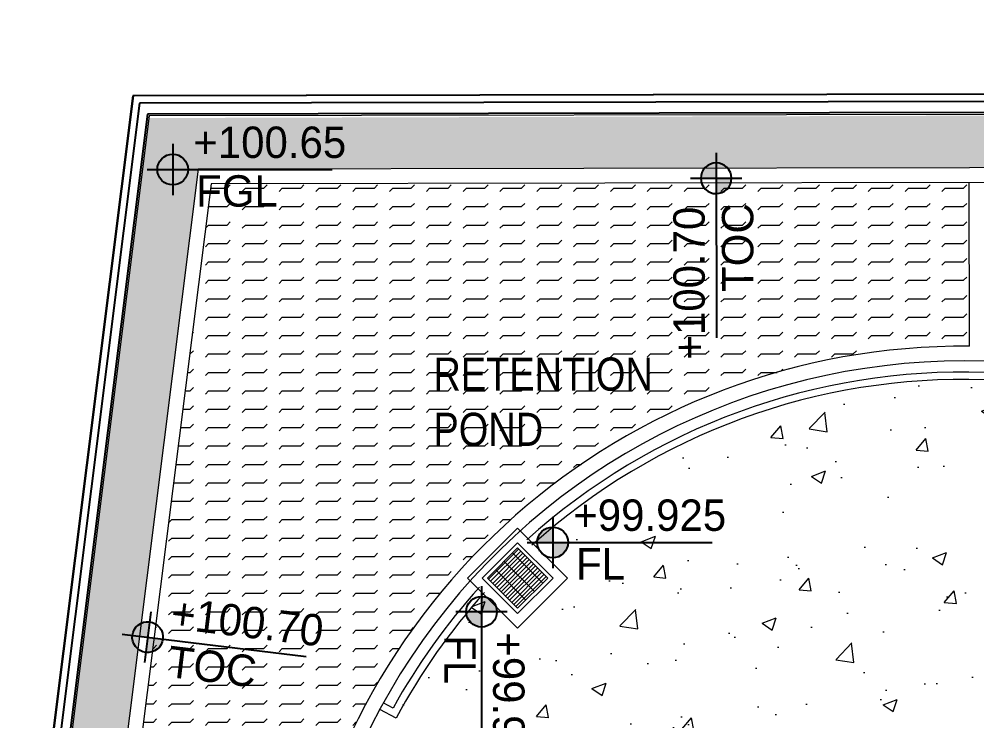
# Model space of a CAD drawing. Header units: millimetres. Extents: x 7964926 to 16080295, y -6277184 to -2986664.
# Drawn here: x 7979317 to 7992319, y -3085996 to -3076468 of the extents above; entities that cross this region are included whole.
import ezdxf

# ---------------------------------------------------------------- set-up
doc = ezdxf.new("R2010")
doc.units = ezdxf.units.MM
doc.header["$LTSCALE"] = 2000
doc.header["$MEASUREMENT"] = 0
doc.linetypes.add('1', pattern=[0, 0, 0])
for name, color, linetype, lineweight in [('L - paving', 9, 'Continuous', 5), ('L-CHAMBERS', 50, 'Continuous', 5), ('L-compound wall', 7, 'Continuous', 20), ('L-ELE 2', 30, 'Continuous', 15), ('L-ELE-4', 44, 'Continuous', 5), ('L-kerb', 24, 'Continuous', 13), ('L-LAWN HATCH', 96, 'Continuous', 5), ('L-lights', 213, 'Continuous', 0), ('L-Paver 400x400', 250, '1', 13), ('L-TEXT', 7, 'Continuous', 20)]:
    doc.layers.add(name, color=color, linetype=linetype, lineweight=lineweight)
doc.layers.add('L-FL', color=7, linetype='Continuous')
doc.styles.add('Arial narrow', font='ARIALN.TTF')
doc.styles.add('Century Gothic', font='GOTHIC.TTF')
doc.styles.get("Standard").update_dxf_attribs({"font": 'romans.shx', "width": 0.75})

# ---------------------------------------------------------------- blocks, each defined once
blk = doc.blocks.new('cb 1')
at = {"layer": 'L-Paver 400x400', "true_color": 0x636466}
h = blk.add_hatch(dxfattribs=at)
h.set_pattern_fill('GRATE', color=251, scale=1300)
h.paths.add_polyline_path([(8080578, -3139540), (8079998, -3139540), (8079998, -3140120), (8080578, -3140120)])
at = {"layer": 'L-CHAMBERS', "color": 8}
blk.add_lwpolyline([(8079808, -3140310), (8080768, -3140310), (8080768, -3139350), (8079808, -3139350)], close=True, dxfattribs=at)
at = {"layer": 'L-CHAMBERS', "color": 37}
for points in [[(8079948, -3140170), (8080628, -3140170), (8080628, -3139490), (8079948, -3139490)], [(8079998, -3140120), (8080578, -3140120), (8080578, -3139540), (8079998, -3139540)]]:
    blk.add_lwpolyline(points, close=True, dxfattribs=at)
blk = doc.blocks.new('finish lvl')
h = blk.add_hatch(color=256)
edge = h.paths.add_edge_path()
edge.add_ellipse((0.0378, 0.003), major_axis=(-0.0305, 0.0305), ratio=1, start_angle=-45, end_angle=45)
edge.add_line((-0.0053, 0.003), (0.0378, 0.003))
edge.add_line((0.0378, 0.003), (0.0378, 0.0461))
edge = h.paths.add_edge_path()
edge.add_ellipse((0.0378, 0.003), major_axis=(-0.0305, 0.0305), ratio=1, start_angle=135, end_angle=225)
edge.add_line((0.0809, 0.003), (0.0378, 0.003))
edge.add_line((0.0378, 0.003), (0.0378, -0.0401))
for p, q in [((0.0378, 0.0748), (0.0378, -0.0688)), ((-0.034, 0.003), (0.4857, 0.003))]:
    blk.add_line(p, q)
blk.add_ellipse((0.0378, 0.003), major_axis=(-0.0305, 0.0305), ratio=1, start_param=1.570796326794534, end_param=7.85398163397412)
at = {"layer": 'L-FL'}
for tag, p in [('%%P0.00', (0.1256, 0.0357)), ('FIN.LVL.', (0.1075, -0.103))]:
    blk.add_attdef(tag, p, '', height=0.08, dxfattribs=at)
blk = doc.blocks.new('PL')
at = {"layer": 'L-lights'}
h = blk.add_hatch(dxfattribs=at)
h.set_pattern_fill('ANSI31', color=256, scale=32.5, style=0)
h.set_pattern_definition([(45, (6e-11, 1e-11), (-72.965, 72.965), [])])
edge = h.paths.add_edge_path()
edge.add_arc((0, 0), 359, 89.6522, 276.067)
edge.add_arc((0, 0), 359, 276.067, 449.6522)
at = {"layer": 'L-lights', "const_width": 65}
for points in [[(0, -1659), (0, 1659)], [(1659, -2), (-1659, -2)]]:
    blk.add_lwpolyline(points, dxfattribs=at)
for points in [[(6, 1009, 1.057607), (107, -1003, 0.945531)], [(2, 359, 1.057607), (38, -357, 0.945531)]]:
    blk.add_lwpolyline(points, format="xyb", close=True, dxfattribs=at)

msp = doc.modelspace()

# ---------------------------------------------------------------- hatches: boundary and pattern name
at = {"layer": 'L - paving'}
h = msp.add_hatch(dxfattribs=at)
h.set_pattern_fill('AR-CONC', color=252, scale=275)
h.set_pattern_definition([(50, (0, 0), (1972.4655, -172.56837), [206.25, -2268.75]), (355, (0, 0), (-381.56617, 2068.52837), [165, -1815]), (100.451444, (164.4, -14.4), (1590.89933, 1895.95998), [175.28553, -1928.1408]), (46.1842, (0, 550), (2934.91366, -455.178), [309.375, -3403.125]), (96.635635, (244.6, 512), (2570.32035, 2678.82615), [262.9284, -2892.2128]), (351.184164, (0, 550), (2570.3203, 2678.8262), [247.5, -2722.5]), (21, (275, 412.5), (1641.4944, -1107.20195), [206.25, -2268.75]), (326, (275, 412.5), (669.11716, 1994.1626), [165, -1815]), (71.451445, (411.8, 320.2), (2310.61154, 886.96067), [175.2855, -1928.1408]), (37.5, (0, 0), (33.4396, 915.4581), [0, -1793, 0, -1842.5, 0, -1821.875]), (7.5, (0, 0), (723.44123, 1084.63221), [0, -1050.5, 0, -1751.75, 0, -694.375]), (327.5, (-613.25, 0), (1468.0117, -62.0259), [0, -687.5, 0, -2145, 0, -2846.25]), (317.5, (-888.2, 0), (1603.76197, 275.2887), [0, -893.75, 0, -1424.5, 0, -2021.25])])
edge = h.paths.add_edge_path()
edge.add_line((7996286.3, -3089960), (7998136.2, -3089960))
edge.add_line((7998136.2, -3089960), (7998136.2, -3082060))
edge.add_line((7998136.2, -3082060), (7996855, -3082057.7))
edge.add_line((7996855, -3082057.7), (7996235.3, -3082021.9))
edge.add_arc((7997110, -3072798.6), 9264.7, 252.95842, 264.58249, ccw=False)
edge.add_arc((7992136.3, -3090109.3), 8749.4, 75.04018, 131.89363)
edge.add_line((7986293.9, -3083596.4), (7986763.3, -3084058.2))
edge.add_line((7986763.3, -3084058.2), (7986084.5, -3084737))
edge.add_line((7986084.5, -3084737), (7985618.5, -3084272.2))
edge.add_arc((7992136.5, -3090110), 8750, 138.15079, 151.67104)
edge.add_line((7984434.4, -3085957.8), (7984212.8, -3085841.6))
edge.add_arc((7992136.3, -3090110), 9000, 151.68878, 179.04503)
edge.add_line((7983137.5, -3089960), (7996286.3, -3089960))
at = {"layer": 'L-ELE-4'}
h = msp.add_hatch(dxfattribs=at)
h.set_pattern_fill('FLEX', color=5, scale=999.92353)
edge = h.paths.add_edge_path()
edge.add_line((7981922.2, -3078706.2), (7992215.8, -3078688.1))
edge.add_line((7992215.8, -3078688.1), (7992219.7, -3080910.3))
edge.add_arc((7992136.2, -3090109.9), 9200, 89.48043, 132.40744)
edge.add_arc((7992136.3, -3090110), 9200, 132.40742, 173.22455)
edge.add_line((7983000.5, -3089024.6), (7980664.8, -3088728.8))
edge.add_line((7980664.8, -3088728.8), (7981922.2, -3078706.2))
at = {"layer": 'L-LAWN HATCH'}
h = msp.add_hatch(dxfattribs=at)
h.set_pattern_fill('GRASS', color=256, scale=250)
h.set_pattern_definition([(90, (-42091.93, 975.85), (-176.7766952, 176.7766952), [46.875, -306.678391]), (45, (-42091.93, 975.85), (-176.776695, 176.776695), [46.875, -203.125]), (135, (-42091.93, 975.85), (-176.776695, -176.776695), [46.875, -203.125])])
h.paths.add_polyline_path([(7981744.2, -3078506.5), (8023636.2, -3078432.7), (8023636.1, -3077689.8), (7981077, -3077811.3), (7979722.3, -3088609.7), (7980466.4, -3088703.8)])

# ---------------------------------------------------------------- linework, layer by layer
at = {"layer": 'L-compound wall', "color": 7, "lineweight": 25}
for p, q in [((8175894.2, -3077264.4), (7980951.3, -3077607.9)), ((7980951.3, -3077607.9), (7978404.5, -3097908.7))]:
    msp.add_line(p, q, dxfattribs=at)
at = {"layer": 'L-compound wall', "lineweight": 25}
msp.add_lwpolyline([(8175893.6, -3077164.4), (7980862.9, -3077508.1), (7978305.1, -3097896.6), (7976331, -3114636.5), (7971810.4, -3151672.1), (7992932.7, -3151954.5), (8024764.8, -3151685.3), (8063758.7, -3151406.3), (8108734.3, -3151866.2), (8174287, -3153237), (8175095.3, -3114965), (8270296.8, -3115122.4), (8270280, -3116338.9), (8274728.9, -3116451.3), (8275279.4, -3076529.7), (8270829.8, -3076468.4)], close=True, dxfattribs=at)
for points in [[(8270829.9, -3076468.4), (8270829.9, -3076468.4), (8175893.7, -3077164.4), (7980863.1, -3077508.1), (7978305.3, -3097896.6), (7976331.1, -3114636.5), (7971810.5, -3151672.1), (7992932.9, -3151954.5), (8024764.9, -3151685.3), (8063758.8, -3151406.3), (8108734.4, -3151866.2), (8174287.1, -3153237), (8175095.4, -3114965), (8270296.9, -3115122.4), (8270280.1, -3116338.9)], [(8175894.9, -3077414.4), (7981058.5, -3077757.7), (7978569, -3097602), (7978445, -3097586.4)]]:
    msp.add_lwpolyline(points, dxfattribs=at)
at = {"layer": 'L-compound wall'}
msp.add_lwpolyline([(8175895, -3077439.4), (7981080.6, -3077782.7), (7978593.8, -3097605.1)], dxfattribs=at)
at = {"layer": 'L-ELE 2'}
for p, q in [((8023636.1, -3078632.7), (7981922.2, -3078706.2)), ((7981922.2, -3078706.2), (7980639.9, -3088927.3)), ((7992219.7, -3080910.3), (7992215.8, -3078688.1))]:
    msp.add_line(p, q, dxfattribs=at)
msp.add_lwpolyline([(8023636.1, -3078432.7), (7981745.7, -3078506.5), (7980466.4, -3088703.9)], dxfattribs=at)
for radius, start, end in [(9200, 89.48049, 173.22455), (9000, 88.19313, 197.67807)]:
    msp.add_arc((7992136.3, -3090110), radius, start, end, dxfattribs=at)
at = {"layer": 'L-kerb'}
msp.add_line((7984393.7, -3085823.6), (7984260.7, -3085753.8), dxfattribs=at)
at = {"layer": 'L-kerb', "color": 252}
msp.add_line((7984434.4, -3085957.8), (7984212.8, -3085841.6), dxfattribs=at)
at = {"layer": 'L-kerb'}
for start, end in [(88.13907, 132.05296), (137.9471, 151.03046)]:
    msp.add_arc((7992136.3, -3090110), 8849.8, start, end, dxfattribs=at)
at = {"layer": 'L-kerb', "color": 252}
for start, end in [(88.14116, 132.02014), (137.98157, 151.67104)]:
    msp.add_arc((7992136.5, -3090110), 8750, start, end, dxfattribs=at)

# ---------------------------------------------------------------- block references
at = {"layer": 'L-CHAMBERS', "color": 8, "rotation": 44.99999999957741}
msp.add_blockref('cb 1', (52263.5, -6577489.5), dxfattribs=at)
at = {"layer": 'L-FL', "ltscale": 0.5}
ref = msp.add_blockref('finish lvl', (7981219.6, -3078525), dxfattribs=dict(at, xscale=4835.363999980464, yscale=4835.363999980464, zscale=4835.363999980464, rotation=0.0002105369682294075))
ref.add_attrib('FIN.LVL.', 'FGL', (7981719.8, -3079014.2, 0), dxfattribs={"ltscale": 0.5, "height": 426.24, "rotation": 0.00021, "style": 'Century Gothic'})
ref.add_attrib('%%P0.00', '+100.65', (7981681.4, -3078353.3), dxfattribs={"ltscale": 0.5, "height": 426.24, "rotation": 0.00021, "style": 'Century Gothic'})
ref = msp.add_blockref('finish lvl', (7988794.2, -3078445.9), dxfattribs=dict(at, xscale=-4835.363999980463, yscale=4835.363999980463, zscale=4835.363999980463, rotation=90.10097632160694))
ref.add_attrib('FIN.LVL.', 'TOC', (7989286.4, -3080172, 0), dxfattribs={"ltscale": 0.5, "height": 426.24, "rotation": 90.10098, "style": 'Century Gothic'})
ref.add_attrib('%%P0.00', '+100.70', (7988627.2, -3081090.5), dxfattribs={"ltscale": 0.5, "height": 426.24, "rotation": 90.10098, "style": 'Century Gothic'})
ref = msp.add_blockref('finish lvl', (7986377.7, -3083588.4), dxfattribs=dict(at, xscale=4835.363999980464, yscale=4835.363999980464, zscale=4835.363999980464, rotation=0.0002105369682294075))
ref.add_attrib('FIN.LVL.', 'FL', (7986877.9, -3084077.6, 0), dxfattribs={"ltscale": 0.5, "height": 426.24, "rotation": 0.00021, "style": 'Century Gothic'})
ref.add_attrib('%%P0.00', '+99.925 ', (7986839.6, -3083416.7), dxfattribs={"ltscale": 0.5, "height": 426.24, "rotation": 0.00021, "style": 'Century Gothic'})
ref = msp.add_blockref('finish lvl', (7985580.2, -3084332.3), dxfattribs=dict(at, xscale=4835.363999980464, yscale=4835.363999980464, zscale=4835.363999980464, rotation=270.0002105369682))
ref.add_attrib('FIN.LVL.', 'FL', (7985091, -3084832.4, 0), dxfattribs={"ltscale": 0.5, "height": 426.24, "rotation": 270.00021, "style": 'Century Gothic'})
ref.add_attrib('%%P0.00', '+99.925 ', (7985751.9, -3084794.1), dxfattribs={"ltscale": 0.5, "height": 426.24, "rotation": 270.00021, "style": 'Century Gothic'})
ref = msp.add_blockref('finish lvl', (7980878.7, -3084851.9), dxfattribs=dict(at, xscale=4835.363999980463, yscale=4835.363999980463, zscale=4835.363999980463, rotation=353.0410541479806))
ref.add_attrib('FIN.LVL.', 'TOC', (7981316, -3085398, 0), dxfattribs={"ltscale": 0.5, "height": 426.24, "rotation": 353.04105, "style": 'Century Gothic'})
ref.add_attrib('%%P0.00', '+100.70', (7981358, -3084737.4), dxfattribs={"ltscale": 0.5, "height": 426.24, "rotation": 353.04105, "style": 'Century Gothic'})
at = {"layer": 'L-lights', "color": 6, "xscale": 0.497007000161001, "yscale": 0.497007000161001, "zscale": 0.497007000161001, "rotation": 135.0000000000014}
msp.add_blockref('PL', (7993299.9, -3080582, 0), dxfattribs=at)

# ---------------------------------------------------------------- texts
at = {"layer": 'L-TEXT', "color": 0, "insert": (7984941.9, -3081062.7), "char_height": 450, "width": 17115.75, "attachment_point": 1, "style": 'Arial narrow'}
msp.add_mtext('RETENTION \\PPOND', dxfattribs=at)

doc.saveas('drawing.dxf')
